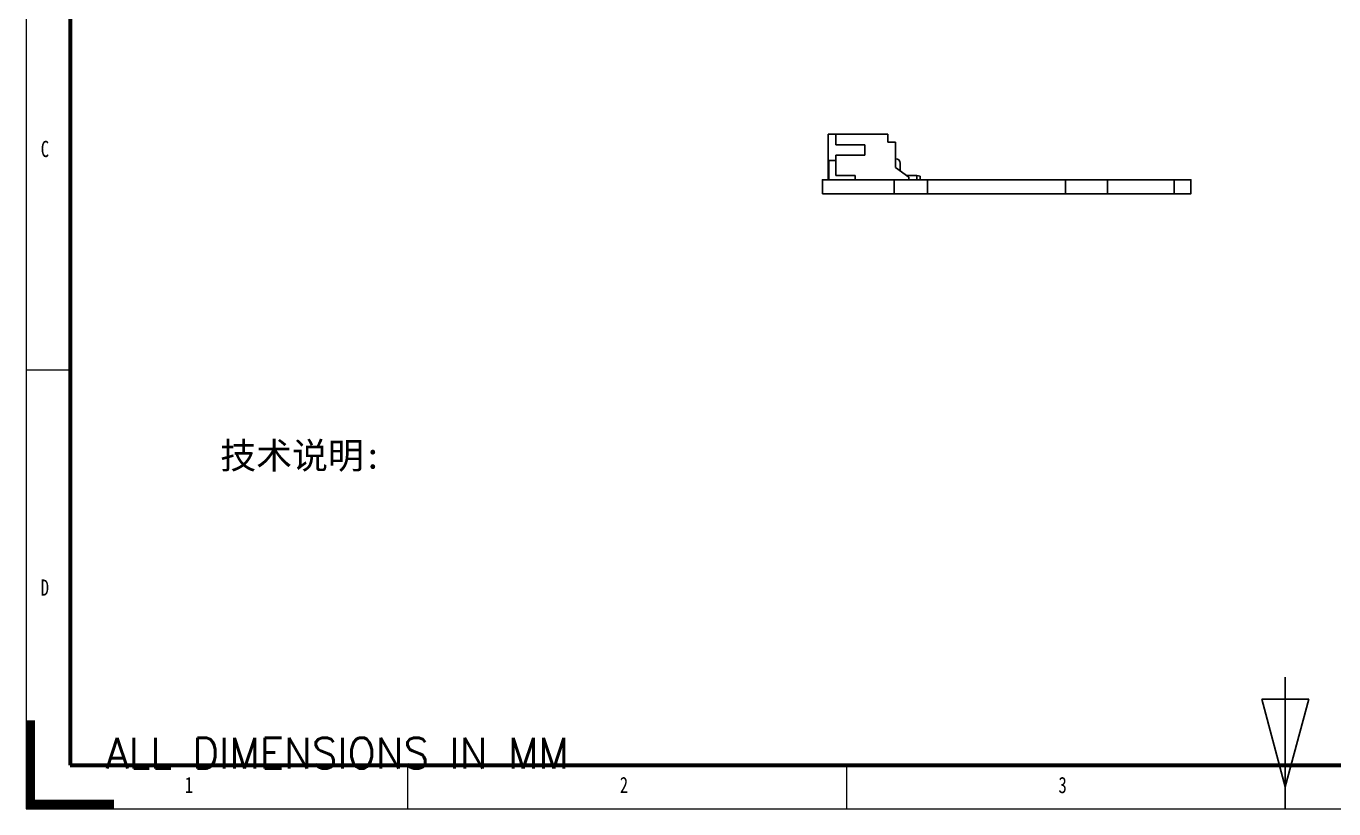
# Model space of a CAD drawing. Header units: millimetres. Extents: x -265 to 22, y 1477 to 1677.
# Drawn here: x -264.6 to -115.5, y 1477.3 to 1566.5 of the extents above; entities that cross this region are included whole.
import ezdxf
from ezdxf.lldxf.tags import DXFTag

# ---------------------------------------------------------------- set-up
doc = ezdxf.new("R2010")
doc.units = ezdxf.units.MM
doc.layers.get('0').update_dxf_attribs({"linetype": 'CONTINUOUS'})
doc.styles.add('DEFAULT', font='simplex.shx')
doc.styles.add('SLDTEXTSTYLE0', font='TXT', dxfattribs={"width": 0.75})
tags = doc.linetypes.add('DASHED', pattern=[25.72, 12.86, -12.86]).pattern_tags.tags
tags[6:7] = [DXFTag(74, 4), DXFTag(75, 0), DXFTag(340, '0'), DXFTag(46, 0.0), DXFTag(50, 0.0), DXFTag(44, 0.0), DXFTag(45, 0.0)]
tags[4:5] = [DXFTag(74, 4), DXFTag(75, 0), DXFTag(340, '0'), DXFTag(46, 0.0), DXFTag(50, 0.0), DXFTag(44, 0.0), DXFTag(45, 0.0)]

# ---------------------------------------------------------------- blocks, each defined once
blk = doc.blocks.new('ASSORTED_DRAFT6')
at = {"color": 18, "linetype": 'Continuous'}
for p, q in [((0, 9.98988), (1, 9.98988)), ((0, 9.94755), (1, 9.94755)), ((0, 9.90522), (1, 9.90522)), ((0, 9.86289), (1, 9.86289)), ((0, 9.82056), (1, 9.82056)), ((0, 9.77823), (1, 9.77823)), ((0, 9.7359), (1, 9.7359)), ((0, 9.69357), (1, 9.69357)), ((0, 9.65124), (1, 9.65124)), ((0, 9.60891), (1, 9.60891)), ((0, 9.56658), (1, 9.56658)), ((0, 9.52425), (1, 9.52425)), ((0, 9.48192), (1, 9.48192)), ((0, 9.43959), (1, 9.43959)), ((0, 9.39726), (1, 9.39726)), ((0, 9.35493), (1, 9.35493)), ((0, 9.3126), (1, 9.3126)), ((0, 9.27027), (1, 9.27027)), ((0, 9.22794), (1, 9.22794)), ((0, 9.18561), (1, 9.18561)), ((0, 9.14328), (1, 9.14328)), ((0, 9.10095), (1, 9.10095)), ((0, 9.05862), (1, 9.05862)), ((0, 9.01629), (1, 9.01629)), ((0, 8.97396), (1, 8.97396)), ((0, 8.93163), (1, 8.93163)), ((0, 8.8893), (1, 8.8893)), ((0, 8.84697), (1, 8.84697)), ((0, 8.80464), (1, 8.80464)), ((0, 8.76231), (1, 8.76231)), ((0, 8.71998), (1, 8.71998)), ((0, 8.67765), (1, 8.67765)), ((0, 8.63532), (1, 8.63532)), ((0, 8.59299), (1, 8.59299)), ((0, 8.55066), (1, 8.55066)), ((0, 8.50833), (1, 8.50833)), ((0, 8.466), (1, 8.466)), ((0, 8.42367), (1, 8.42367)), ((0, 8.38134), (1, 8.38134)), ((0, 8.33901), (1, 8.33901)), ((0, 8.29668), (1, 8.29668)), ((0, 8.25435), (1, 8.25435)), ((0, 8.21202), (1, 8.21202)), ((0, 8.16969), (1, 8.16969)), ((0, 8.12736), (1, 8.12736)), ((0, 8.08503), (1, 8.08503)), ((0, 8.0427), (1, 8.0427)), ((0, 8.00037), (1, 8.00037)), ((0, 7.95804), (1, 7.95804)), ((0, 7.91571), (1, 7.91571)), ((0, 7.87338), (1, 7.87338)), ((0, 7.83105), (1, 7.83105)), ((0, 7.78872), (1, 7.78872)), ((0, 7.74639), (1, 7.74639)), ((0, 7.70406), (1, 7.70406)), ((0, 7.66173), (1, 7.66173)), ((0, 7.6194), (1, 7.6194)), ((0, 7.57707), (1, 7.57707)), ((0, 7.53474), (1, 7.53474)), ((0, 7.49241), (1, 7.49241)), ((0, 7.45008), (1, 7.45008)), ((0, 7.40775), (1, 7.40775)), ((0, 7.36542), (1, 7.36542)), ((0, 7.32309), (1, 7.32309)), ((0, 7.28076), (1, 7.28076)), ((0, 7.23843), (1, 7.23843)), ((0, 7.1961), (1, 7.1961)), ((0, 7.15377), (1, 7.15377)), ((0, 7.11144), (1, 7.11144)), ((0, 7.06911), (1, 7.06911)), ((0, 7.02678), (1, 7.02678)), ((0, 6.98445), (1, 6.98445)), ((0, 6.94212), (1, 6.94212)), ((0, 6.89979), (1, 6.89979)), ((0, 6.85746), (1, 6.85746)), ((0, 6.81513), (1, 6.81513)), ((0, 6.7728), (1, 6.7728)), ((0, 6.73047), (1, 6.73047)), ((0, 6.68814), (1, 6.68814)), ((0, 6.64581), (1, 6.64581)), ((0, 6.60348), (1, 6.60348)), ((0, 6.56115), (1, 6.56115)), ((0, 6.51882), (1, 6.51882)), ((0, 6.47649), (1, 6.47649)), ((0, 6.43416), (1, 6.43416)), ((0, 6.39183), (1, 6.39183)), ((0, 6.3495), (1, 6.3495)), ((0, 6.30717), (1, 6.30717)), ((0, 6.26484), (1, 6.26484)), ((0, 6.22251), (1, 6.22251)), ((0, 6.18018), (1, 6.18018)), ((0, 6.13785), (1, 6.13785)), ((0, 6.09552), (1, 6.09552)), ((0, 6.05319), (1, 6.05319)), ((0, 6.01086), (1, 6.01086)), ((0, 5.96853), (1, 5.96853)), ((0, 5.9262), (1, 5.9262)), ((0, 5.88387), (1, 5.88387)), ((0, 5.84154), (1, 5.84154)), ((0, 5.79921), (1, 5.79921)), ((0, 5.75688), (1, 5.75688)), ((0, 5.71455), (1, 5.71455)), ((0, 5.67222), (1, 5.67222)), ((0, 5.62989), (1, 5.62989)), ((0, 5.58756), (1, 5.58756)), ((0, 5.54523), (1, 5.54523)), ((0, 5.5029), (1, 5.5029)), ((0, 5.46057), (1, 5.46057)), ((0, 5.41824), (1, 5.41824)), ((0, 5.37591), (1, 5.37591)), ((0, 5.33358), (1, 5.33358)), ((0, 5.29125), (1, 5.29125)), ((0, 5.24892), (1, 5.24892)), ((0, 5.20659), (1, 5.20659)), ((0, 5.16426), (1, 5.16426)), ((0, 5.12193), (1, 5.12193)), ((0, 5.0796), (1, 5.0796)), ((0, 5.03727), (1, 5.03727)), ((0, 4.99494), (1, 4.99494)), ((0, 4.95261), (1, 4.95261)), ((0, 4.91028), (1, 4.91028)), ((0, 4.86795), (1, 4.86795)), ((0, 4.82562), (1, 4.82562)), ((0, 4.78329), (1, 4.78329)), ((0, 4.74096), (1, 4.74096)), ((0, 4.69863), (1, 4.69863)), ((0, 4.6563), (1, 4.6563)), ((0, 4.61397), (1, 4.61397)), ((0, 4.57164), (1, 4.57164)), ((0, 4.52931), (1, 4.52931)), ((0, 4.48698), (1, 4.48698)), ((0, 4.44465), (1, 4.44465)), ((0, 4.40232), (1, 4.40232)), ((0, 4.35999), (1, 4.35999)), ((0, 4.31766), (1, 4.31766)), ((0, 4.27533), (1, 4.27533)), ((0, 4.233), (1, 4.233)), ((0, 4.19067), (1, 4.19067)), ((0, 4.14834), (1, 4.14834)), ((0, 4.10601), (1, 4.10601)), ((0, 4.06368), (1, 4.06368)), ((0, 4.02135), (1, 4.02135)), ((0, 3.97902), (1, 3.97902)), ((0, 3.93669), (1, 3.93669)), ((0, 3.89436), (1, 3.89436)), ((0, 3.85203), (1, 3.85203)), ((0, 3.8097), (1, 3.8097)), ((0, 3.76737), (1, 3.76737)), ((0, 3.72504), (1, 3.72504)), ((0, 3.68271), (1, 3.68271)), ((0, 3.64038), (1, 3.64038)), ((0, 3.59805), (1, 3.59805)), ((0, 3.55572), (1, 3.55572)), ((0, 3.51339), (1, 3.51339)), ((0, 3.47106), (1, 3.47106)), ((0, 3.42873), (1, 3.42873)), ((0, 3.3864), (1, 3.3864)), ((0, 3.34407), (1, 3.34407)), ((0, 3.30174), (1, 3.30174)), ((0, 3.25941), (1, 3.25941)), ((0, 3.21708), (1, 3.21708)), ((0, 3.17475), (1, 3.17475)), ((0, 3.13242), (1, 3.13242)), ((0, 3.09009), (1, 3.09009)), ((0, 3.04776), (1, 3.04776)), ((0, 3.00543), (1, 3.00543)), ((0, 2.9631), (1, 2.9631)), ((0, 2.92077), (1, 2.92077)), ((0, 2.87844), (1, 2.87844)), ((0, 2.83611), (1, 2.83611)), ((0, 2.79378), (1, 2.79378)), ((0, 2.75145), (1, 2.75145)), ((0, 2.70912), (1, 2.70912)), ((0, 2.66679), (1, 2.66679)), ((0, 2.62446), (1, 2.62446)), ((0, 2.58213), (1, 2.58213)), ((0, 2.5398), (1, 2.5398)), ((0, 2.49747), (1, 2.49747)), ((0, 2.45514), (1, 2.45514)), ((0, 2.41281), (1, 2.41281)), ((0, 2.37048), (1, 2.37048)), ((0, 2.32815), (1, 2.32815)), ((0, 2.28582), (1, 2.28582)), ((0, 2.24349), (1, 2.24349)), ((0, 2.20116), (1, 2.20116)), ((0, 2.15883), (1, 2.15883)), ((0, 2.1165), (1, 2.1165)), ((0, 2.07417), (1, 2.07417)), ((0, 2.03184), (1, 2.03184)), ((0, 1.98951), (1, 1.98951)), ((0, 1.94718), (1, 1.94718)), ((0, 1.90485), (1, 1.90485)), ((0, 1.86252), (1, 1.86252)), ((0, 1.82019), (1, 1.82019)), ((0, 1.77786), (1, 1.77786)), ((0, 1.73553), (1, 1.73553)), ((0, 1.6932), (1, 1.6932)), ((0, 1.65087), (1, 1.65087)), ((0, 1.60854), (1, 1.60854)), ((0, 1.56621), (1, 1.56621)), ((0, 1.52388), (1, 1.52388)), ((0, 1.48155), (1, 1.48155)), ((0, 1.43922), (1, 1.43922)), ((0, 1.39689), (1, 1.39689)), ((0, 1.35456), (1, 1.35456)), ((0, 1.31223), (1, 1.31223)), ((0, 1.2699), (1, 1.2699)), ((0, 1.22757), (1, 1.22757)), ((0, 1.18524), (1, 1.18524)), ((0, 1.14291), (1, 1.14291)), ((0, 1.10058), (1, 1.10058)), ((0, 1.05825), (1, 1.05825)), ((0, 1.01592), (1, 1.01592)), ((0, 0.97359), (10, 0.97359)), ((0, 0.93126), (10, 0.93126)), ((0, 0.88893), (10, 0.88893)), ((0, 0.8466), (10, 0.8466)), ((0, 0.80427), (10, 0.80427)), ((0, 0.76194), (10, 0.76194)), ((0, 0.71961), (10, 0.71961)), ((0, 0.67728), (10, 0.67728)), ((0, 0.63495), (10, 0.63495)), ((0, 0.59262), (10, 0.59262)), ((0, 0.55029), (10, 0.55029)), ((0, 0.50796), (10, 0.50796)), ((0, 0.46563), (10, 0.46563)), ((0, 0.4233), (10, 0.4233)), ((0, 0.38097), (10, 0.38097)), ((0, 0.33864), (10, 0.33864)), ((0, 0.29631), (10, 0.29631)), ((0, 0.25398), (10, 0.25398)), ((0, 0.21165), (10, 0.21165)), ((0, 0.16932), (10, 0.16932)), ((0, 0.12699), (10, 0.12699)), ((0, 0.08466), (10, 0.08466)), ((0, 0.04233), (10, 0.04233))]:
    blk.add_line(p, q, dxfattribs=at)

msp = doc.modelspace()

# ---------------------------------------------------------------- linework, layer by layer
at = {"color": 18, "linetype": 'DASHED', "lineweight": 5, "ltscale": 1.75}
for p, q in [((-264.55, 1677.26), (-264.55, 1477.26)), ((-121.05, 1487.26), (-121.05, 1477.26)), ((-264.55, 1477.26), (22.45, 1477.26))]:
    msp.add_line(p, q, dxfattribs=at)
at = {"color": 7, "linetype": 'Continuous', "lineweight": 60}
for p, q in [((-259.55, 1672.26), (-259.55, 1482.26)), ((-259.55, 1482.26), (17.45, 1482.26))]:
    msp.add_line(p, q, dxfattribs=at)
for p, q in [((-173.15, 1554.17), (-172.25, 1554.17)), ((-173.15, 1554.17), (-173.15, 1548.97)), ((-172.25, 1554.17), (-172.25, 1552.97)), ((-172.25, 1554.17), (-166.35, 1554.17)), ((-166.35, 1554.17), (-166.35, 1553.27)), ((-165.45, 1553.27), (-166.35, 1553.27)), ((-165.45, 1553.27), (-165.45, 1551.65)), ((-168.95, 1552.97), (-172.25, 1552.97)), ((-172.25, 1551.77), (-168.95, 1551.77)), ((-172.25, 1551.77), (-172.25, 1549.47)), ((-168.95, 1552.97), (-168.95, 1551.77)), ((-165.45, 1551.65), (-165.45, 1550.37)), ((-173.05, 1551.17), (-172.25, 1551.17)), ((-173.05, 1551.17), (-173.05, 1548.97)), ((-163.95, 1549.27), (-165.45, 1550.37)), ((-164.95, 1550.87), (-164.95, 1550.01)), ((-170.05, 1549.47), (-172.25, 1549.47)), ((-170.05, 1549.47), (-170.05, 1548.97)), ((-165.6, 1547.37), (-165.6, 1548.97)), ((-164.22, 1549.47), (-163.05, 1549.47)), ((-163.95, 1549.14), (-163.95, 1549.27)), ((-163.95, 1548.97), (-163.95, 1549.14)), ((-163.05, 1548.97), (-163.05, 1549.47)), ((-163.05, 1549.47), (-162.65, 1549.37)), ((-162.65, 1549.37), (-162.65, 1549.07)), ((-161.8, 1547.37), (-161.8, 1548.97)), ((-146.1, 1547.37), (-146.1, 1548.97)), ((-141.3, 1547.37), (-141.3, 1548.97)), ((-133.7, 1548.97), (-133.7, 1547.37))]:
    msp.add_line(p, q)
at = {"color": 7, "linetype": 'Continuous', "lineweight": 0}
for p, q in [((-259.55, 1527.26), (-264.55, 1527.26)), ((-221.05, 1477.26), (-221.05, 1482.26)), ((-171.05, 1482.26), (-171.05, 1477.26))]:
    msp.add_line(p, q, dxfattribs=at)
at = {"color": 18, "linetype": 'Continuous'}
for p, q in [((-121.05, 1477.26), (-121.05, 1492.26)), ((-121.05, 1479.76), (-123.73, 1489.76)), ((-123.73, 1489.76), (-118.37, 1489.76)), ((-118.37, 1489.76), (-121.05, 1479.76)), ((-121.05, 1487.26), (-121.05, 1477.26))]:
    msp.add_line(p, q, dxfattribs=at)
msp.add_lwpolyline([(-173.79, 1547.37), (-173.79, 1548.97), (-131.79, 1548.97), (-131.79, 1547.37)], close=True)
msp.add_arc((-165.45, 1550.87), 0.5, 0, 90)

# ---------------------------------------------------------------- block references
at = {"color": 18, "linetype": 'Continuous', "lineweight": -3}
msp.add_blockref('ASSORTED_DRAFT6', (-264.55, 1477.26), dxfattribs=at)

# ---------------------------------------------------------------- texts
at = {"color": 7, "linetype": 'Continuous', "lineweight": 0, "char_height": 1.85, "attachment_point": 1, "style": 'SLDTEXTSTYLE0'}
for s, insert in [('C', (-262.89, 1553.41)), ('D', (-262.89, 1503.41)), ('1', (-246.47, 1480.91)), ('2', (-196.89, 1480.91)), ('3', (-146.89, 1480.91))]:
    msp.add_mtext(s, dxfattribs=dict(at, insert=insert))
at = {"insert": (-242.43, 1519.04), "char_height": 3, "width": 25.1614, "attachment_point": 1}
msp.add_mtext('{\\fSimSun|b0|i0|c134|p2;技术说明:}', dxfattribs=at)
at = {"color": 18, "linetype": 'Continuous', "lineweight": 5, "insert": (-255.47, 1481.87), "char_height": 3.5, "attachment_point": 7, "line_spacing_factor": 0.903614, "style": 'DEFAULT'}
msp.add_mtext('\\W00.967;ALL DIMENSIONS IN MM ', dxfattribs=at)

doc.saveas('drawing.dxf')
